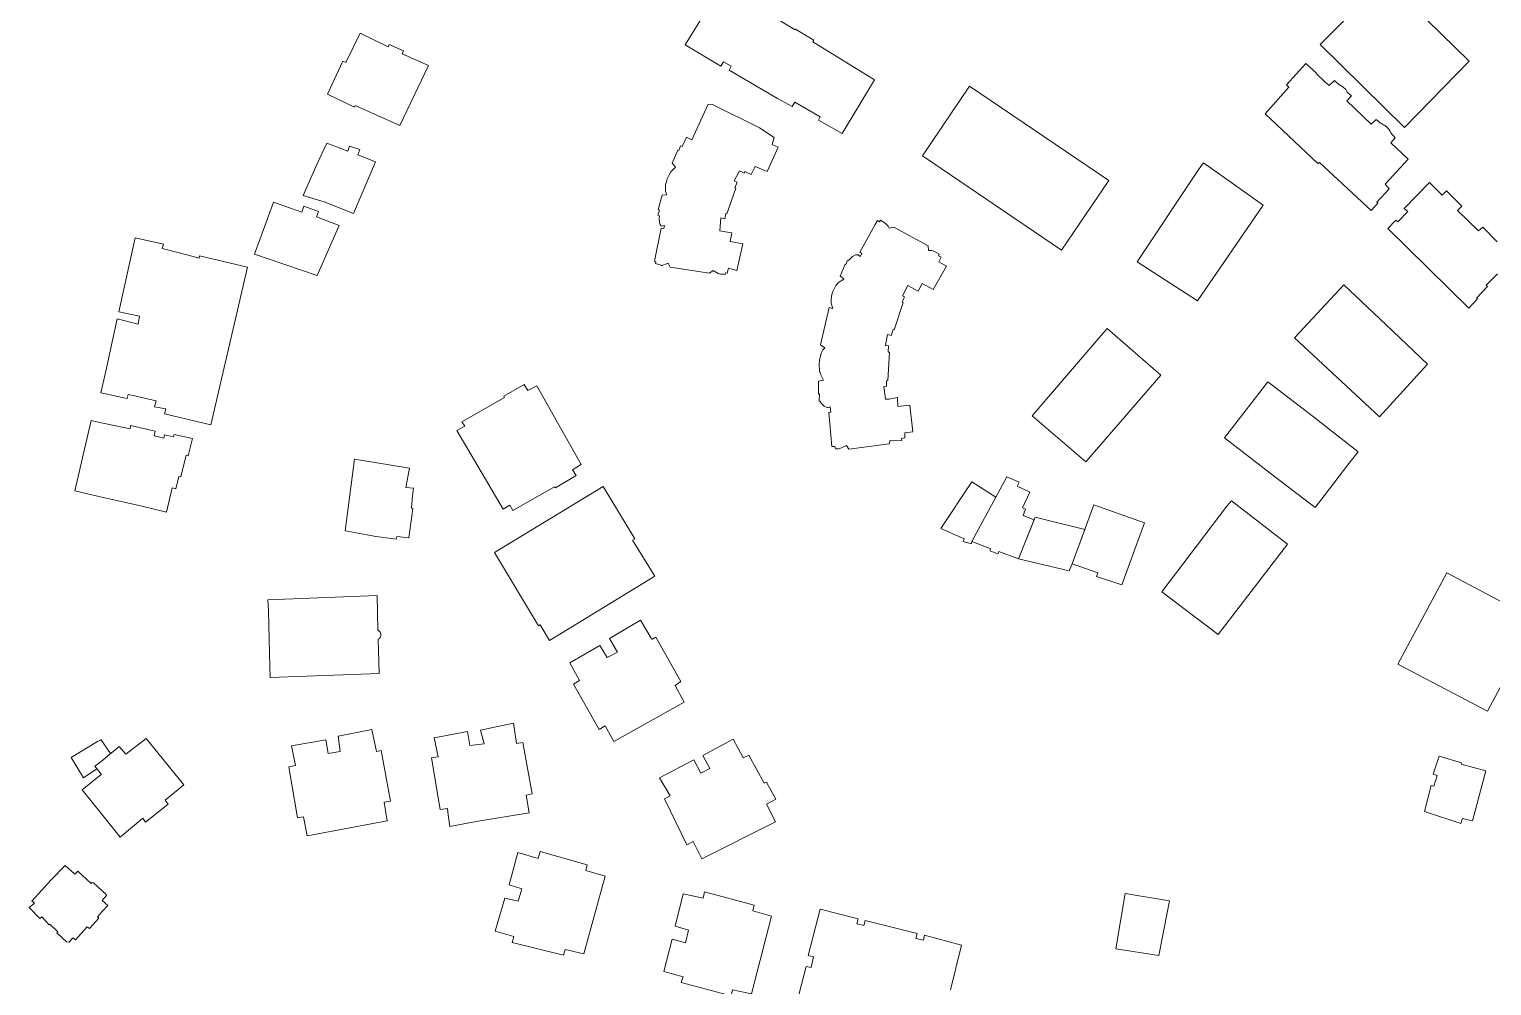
# Model space of a CAD drawing. Header units: metres. Extents: x 560562 to 562005, y 4539029 to 4540676.
# Drawn here: x 560992.8 to 561276, y 4539765.3 to 4539950.4 of the extents above; entities that cross this region are included whole.
import ezdxf

# ---------------------------------------------------------------- set-up
doc = ezdxf.new("R2010")
doc.units = ezdxf.units.M
doc.layers.add('B_MESKEN', color=2, linetype='Continuous', lineweight=0)

msp = doc.modelspace()

# ---------------------------------------------------------------- linework, layer by layer
at = {"layer": 'B_MESKEN', "lineweight": 13}
for points in [[(561255.3663, 4539960.197, 271.0974), (561271.6525, 4539944.2427, 271.0974), (561259.1353, 4539931.4618, 271.0974), (561242.7597, 4539947.4766, 271.0974), (561254.0628, 4539958.8771, 271.0974), (561255.3663, 4539960.197, 271.0974)], [(561126.9667, 4539959.037, 264.0724), (561135.5024, 4539953.7446, 264.0724), (561135.754, 4539954.2175, 264.0724), (561138.5284, 4539952.6001, 264.0724), (561138.2343, 4539952.0795, 264.0724), (561141.0853, 4539950.309, 264.0724), (561141.1917, 4539950.4723, 264.0724), (561144.6977, 4539948.3506, 264.0724), (561144.5272, 4539947.9981, 264.0724), (561156.4919, 4539940.6347, 264.0724), (561150.1834, 4539930.2834, 264.0724), (561145.6331, 4539932.8825, 264.0724), (561145.956, 4539933.5089, 264.0724), (561141.0465, 4539936.3629, 264.0724), (561140.5513, 4539935.5138, 264.0724), (561137.7189, 4539937.0569, 264.0724), (561128.3512, 4539942.5495, 264.0724), (561128.696, 4539943.2893, 264.0724), (561127.2128, 4539944.1668, 264.0724), (561126.7065, 4539943.3275, 264.0724), (561119.7864, 4539947.4365, 264.0724), (561126.9667, 4539959.037, 264.0724)], [(561056.8743, 4539949.683, 242.9709), (561062.2741, 4539947.0271, 242.9709), (561062.4912, 4539947.4755, 242.9709), (561065.2492, 4539946.2688, 242.9709), (561065.0178, 4539945.6925, 242.9709), (561070.0936, 4539943.4134, 242.9709), (561064.5459, 4539931.8317, 242.9709), (561055.9134, 4539935.6693, 242.9709), (561055.7692, 4539935.3642, 242.9709), (561050.5397, 4539937.8959, 242.9709), (561053.5376, 4539944.2631, 242.9709), (561054.0653, 4539943.9812, 242.9709), (561056.8743, 4539949.683, 242.9709)], [(561240.0087, 4539943.8297, 273.267), (561242.0632, 4539941.9672, 273.267), (561241.9978, 4539941.9086, 273.267), (561243.6498, 4539940.3669, 273.267), (561244.5357, 4539939.5685, 273.267), (561245.539, 4539940.5312, 273.267), (561246.3638, 4539939.7809, 273.267), (561247.1905, 4539939.3019, 273.267), (561247.7266, 4539938.8032, 273.267), (561248.0372, 4539938.285, 273.267), (561248.8404, 4539937.5541, 273.267), (561247.9308, 4539936.5727, 273.267), (561252.6319, 4539932.0843, 273.267), (561253.6101, 4539933.0044, 273.267), (561254.3803, 4539932.3094, 273.267), (561255.4724, 4539931.6908, 273.267), (561256.0899, 4539931.0868, 273.267), (561256.3139, 4539930.7045, 273.267), (561256.4494, 4539930.3688, 273.267), (561257.3233, 4539929.4186, 273.267), (561256.4388, 4539928.4798, 273.267), (561259.8519, 4539925.2858, 273.267), (561255.3414, 4539920.4494, 273.267), (561256.1494, 4539919.5711, 273.267), (561253.7791, 4539916.9696, 273.267), (561253.9497, 4539916.8041, 273.267), (561252.6517, 4539915.3442, 273.267), (561242.6313, 4539924.633, 273.267), (561242.3574, 4539924.4357, 273.267), (561232.1089, 4539934.0584, 273.267), (561236.7259, 4539939.2613, 273.267), (561236.2572, 4539939.6607, 273.267), (561240.0087, 4539943.8297, 273.267)], [(561174.8594, 4539939.41, 272.31), (561201.8818, 4539921.1867, 272.31), (561192.6748, 4539907.6975, 272.31), (561165.7487, 4539925.9193, 272.31), (561174.8594, 4539939.41, 272.31)], [(561119.2367, 4539927.7247, 280.1371), (561120.0842, 4539929.5577, 280.1371), (561121.0724, 4539929.0666, 280.1371), (561124.2639, 4539935.9464, 280.1371), (561125.1155, 4539935.8923, 280.1371), (561134.193, 4539931.3466, 280.1371), (561137.0308, 4539929.4724, 280.1371), (561136.6253, 4539928.1699, 280.1371), (561137.8267, 4539927.6296, 280.1371), (561135.7069, 4539922.884, 280.1371), (561133.3691, 4539923.8935, 280.1371), (561132.6059, 4539922.3129, 280.1371), (561131.3303, 4539922.8927, 280.1371), (561131.207, 4539922.6099, 280.1371), (561130.3053, 4539923.0554, 280.1371), (561129.275, 4539921.1015, 280.1371), (561129.8863, 4539920.8324, 280.1371), (561129.4229, 4539919.759, 280.1371), (561129.6188, 4539919.6612, 280.1371), (561127.8888, 4539914.7421, 280.1371), (561127.6569, 4539914.8141, 280.1371), (561127.5085, 4539913.7618, 280.1371), (561126.6835, 4539913.9774, 280.1371), (561126.4991, 4539911.4527, 280.1371), (561127.5903, 4539911.2624, 280.1371), (561128.8432, 4539911.0219, 280.1371), (561128.5022, 4539909.3433, 280.1371), (561130.9477, 4539908.9091, 280.1371), (561129.8008, 4539903.7779, 280.1371), (561128.1687, 4539904.1999, 280.1371), (561127.9384, 4539903.2144, 280.1371), (561127.6008, 4539903.2907, 280.1371), (561127.5717, 4539902.9626, 280.1371), (561127.2788, 4539903.0312, 280.1371), (561126.7055, 4539903.067, 280.1371), (561126.1941, 4539903.1506, 280.1371), (561125.2463, 4539903.7401, 280.1371), (561124.5507, 4539903.2285, 280.1371), (561116.9131, 4539904.3814, 280.1371), (561116.5209, 4539905.1892, 280.1371), (561115.1325, 4539904.659, 280.1371), (561115.1823, 4539904.8012, 280.1371), (561114.0585, 4539905.1361, 280.1371), (561114.1129, 4539905.4995, 280.1371), (561113.8415, 4539905.5489, 280.1371), (561115.1515, 4539911.9501, 280.1371), (561115.6788, 4539911.8844, 280.1371), (561115.7873, 4539912.4957, 280.1371), (561115.1865, 4539912.3567, 280.1371), (561115.1206, 4539912.4414, 280.1371), (561114.9935, 4539912.6451, 280.1371), (561114.8654, 4539913.0493, 280.1371), (561114.777, 4539913.8366, 280.1371), (561114.8159, 4539914.3556, 280.1371), (561114.5386, 4539914.4488, 280.1371), (561114.8235, 4539915.4305, 280.1371), (561114.5579, 4539915.5584, 280.1371), (561115.379, 4539918.3144, 280.1371), (561116.2116, 4539918.3814, 280.1371), (561116.0956, 4539918.8135, 280.1371), (561116.0167, 4539919.1287, 280.1371), (561115.9802, 4539919.6571, 280.1371), (561116.03, 4539920.4046, 280.1371), (561116.1636, 4539920.9935, 280.1371), (561116.3392, 4539921.4997, 280.1371), (561116.6216, 4539922.1616, 280.1371), (561117.0197, 4539922.8231, 280.1371), (561117.3996, 4539923.2627, 280.1371), (561117.9574, 4539923.7428, 280.1371), (561117.287, 4539924.5416, 280.1371), (561118.3737, 4539927.0473, 280.1371), (561118.5952, 4539926.9781, 280.1371), (561118.9018, 4539927.8759, 280.1371), (561119.2367, 4539927.7247, 280.1371)], [(561050.3845, 4539928.3923, 234.9125), (561054.4619, 4539926.8602, 234.9125), (561054.8198, 4539927.8506, 234.9125), (561056.7792, 4539927.1417, 234.9125), (561056.4043, 4539926.1322, 234.9125), (561059.8484, 4539924.7821, 234.9125), (561055.5627, 4539914.8165, 234.9125), (561049.8856, 4539917.0377, 234.9125), (561045.8558, 4539918.3009, 234.9125), (561048.5033, 4539924.2425, 234.9125), (561050.3845, 4539928.3923, 234.9125)], [(561220.1733, 4539924.6222, 299.542), (561231.754, 4539916.416, 299.542), (561219.0078, 4539897.9112, 299.542), (561207.3083, 4539905.4612, 299.542), (561219.1342, 4539923.1718, 299.542), (561220.1733, 4539924.6222, 299.542)], [(561036.3914, 4539906.9283, 235.2125), (561040.1093, 4539916.9501, 235.2125), (561045.5843, 4539915.0465, 235.2125), (561045.9521, 4539916.1861, 235.2125), (561048.7685, 4539915.1844, 235.2125), (561048.3819, 4539914.1234, 235.2125), (561052.8325, 4539912.4562, 235.2125), (561048.5106, 4539902.7656, 235.2125), (561036.3914, 4539906.9283, 235.2125)], [(561157.0333, 4539913.4349, 287.4545), (561157.4454, 4539913.1621, 287.4545), (561157.614, 4539913.5146, 287.4545), (561158.2707, 4539913.1378, 287.4545), (561158.731, 4539912.7264, 287.4545), (561159.1184, 4539912.3546, 287.4545), (561159.3212, 4539911.9759, 287.4545), (561160.2453, 4539912.1689, 287.4545), (561166.8474, 4539908.5606, 287.4545), (561166.9159, 4539907.6396, 287.4545), (561167.5598, 4539907.6118, 287.4545), (561168.0881, 4539907.4262, 287.4545), (561168.9965, 4539906.939, 287.4545), (561168.8386, 4539906.577, 287.4545), (561169.3573, 4539906.3236, 287.4545), (561168.9583, 4539905.4638, 287.4545), (561170.3878, 4539904.6192, 287.4545), (561167.8094, 4539900.0521, 287.4545), (561165.7155, 4539901.2295, 287.4545), (561164.954, 4539899.7575, 287.4545), (561163.5175, 4539900.5004, 287.4545), (561162.9122, 4539900.8254, 287.4545), (561161.8916, 4539898.8591, 287.4545), (561162.2823, 4539898.6692, 287.4545), (561161.8493, 4539897.636, 287.4545), (561162.0561, 4539897.5467, 287.4545), (561160.2665, 4539892.2874, 287.4545), (561160.0627, 4539892.323, 287.4545), (561159.7067, 4539891.1764, 287.4545), (561159.0057, 4539891.3608, 287.4545), (561158.5798, 4539889.2429, 287.4545), (561159.1909, 4539889.1998, 287.4545), (561159.1209, 4539887.9314, 287.4545), (561159.3464, 4539887.9272, 287.4545), (561159.0618, 4539882.4563, 287.4545), (561158.8128, 4539882.3986, 287.4545), (561158.8266, 4539881.3737, 287.4545), (561158.3104, 4539881.3234, 287.4545), (561158.5718, 4539878.8287, 287.4545), (561159.2835, 4539878.8787, 287.4545), (561160.9097, 4539879.1447, 287.4545), (561160.9876, 4539877.4575, 287.4545), (561163.2863, 4539877.6637, 287.4545), (561163.8719, 4539872.504, 287.4545), (561162.3407, 4539872.3441, 287.4545), (561162.3668, 4539871.34, 287.4545), (561161.6765, 4539871.2374, 287.4545), (561161.7358, 4539870.8405, 287.4545), (561160.1933, 4539870.7608, 287.4545), (561159.5373, 4539870.946, 287.4545), (561159.3077, 4539870.1831, 287.4545), (561151.5316, 4539869.1855, 287.4545), (561151.0233, 4539869.9137, 287.4545), (561150.0883, 4539869.4375, 287.4545), (561149.4892, 4539869.266, 287.4545), (561148.9024, 4539869.2365, 287.4545), (561148.8114, 4539869.719, 287.4545), (561148.2218, 4539869.6792, 287.4545), (561147.6375, 4539876.2515, 287.4545), (561148.0438, 4539876.3214, 287.4545), (561147.8842, 4539877.3685, 287.4545), (561147.508, 4539877.2398, 287.4545), (561147.3251, 4539877.2631, 287.4545), (561146.715, 4539877.5282, 287.4545), (561146.2823, 4539877.9277, 287.4545), (561145.9787, 4539878.3647, 287.4545), (561145.9328, 4539878.463, 287.4545), (561145.783, 4539878.495, 287.4545), (561145.793, 4539879.8744, 287.4545), (561145.6466, 4539879.846, 287.4545), (561145.6481, 4539882.3348, 287.4545), (561146.5906, 4539882.4986, 287.4545), (561146.0614, 4539883.5384, 287.4545), (561145.849, 4539884.3269, 287.4545), (561145.7405, 4539885.4811, 287.4545), (561145.7962, 4539886.4057, 287.4545), (561146.1673, 4539887.7616, 287.4545), (561146.4884, 4539888.3917, 287.4545), (561146.8258, 4539888.7907, 287.4545), (561146.047, 4539889.3658, 287.4545), (561147.6889, 4539896.5977, 287.4545), (561148.3875, 4539896.3745, 287.4545), (561148.0883, 4539897.4508, 287.4545), (561148.0839, 4539898.187, 287.4545), (561148.226, 4539899.1299, 287.4545), (561148.3991, 4539899.7013, 287.4545), (561148.9817, 4539900.8236, 287.4545), (561149.5248, 4539901.4527, 287.4545), (561150.3334, 4539901.9655, 287.4545), (561150.5333, 4539902.1179, 287.4545), (561149.7981, 4539902.635, 287.4545), (561150.7779, 4539904.9499, 287.4545), (561150.8894, 4539904.9393, 287.4545), (561151.269, 4539905.7846, 287.4545), (561151.4419, 4539905.7001, 287.4545), (561152.2047, 4539906.4895, 287.4545), (561152.7875, 4539906.771, 287.4545), (561153.2158, 4539906.8085, 287.4545), (561153.3116, 4539906.7802, 287.4545), (561153.69, 4539906.4483, 287.4545), (561154.0351, 4539907.0697, 287.4545), (561153.6584, 4539907.3109, 287.4545), (561156.6076, 4539912.6419, 287.4545), (561157.0333, 4539913.4349, 287.4545)], [(561006.6767, 4539880.0936, 244.675), (561007.6318, 4539884.2971, 244.675), (561009.7961, 4539894.4241, 244.675), (561013.88, 4539893.3956, 244.675), (561014.1172, 4539894.9076, 244.675), (561010.1061, 4539895.7831, 244.675), (561013.3023, 4539910.0787, 244.675), (561018.7753, 4539908.8493, 244.675), (561018.5268, 4539907.9897, 244.675), (561023.564, 4539906.7039, 244.675), (561025.6929, 4539906.166, 244.675), (561025.7704, 4539906.57, 244.675), (561035.0387, 4539904.3675, 244.675), (561027.9595, 4539873.8751, 244.675), (561018.9605, 4539875.9855, 244.675), (561019.2123, 4539876.9773, 244.675), (561017.0644, 4539877.3429, 244.675), (561017.3906, 4539878.5387, 244.675), (561015.9457, 4539878.8239, 244.675), (561012.9334, 4539879.5442, 244.675), (561011.9211, 4539879.7732, 244.675), (561011.7369, 4539878.9779, 244.675), (561006.6767, 4539880.0936, 244.675)], [(561245.9915, 4539883.0908, 284.0795), (561237.8264, 4539890.715, 284.0795), (561247.3457, 4539900.9605, 284.0795), (561255.5635, 4539893.2381, 284.0795), (561263.548, 4539885.6404, 284.0795), (561254.2445, 4539875.458, 284.0795), (561245.9915, 4539883.0908, 284.0795)], [(561201.551, 4539892.4977, 298.9295), (561211.92, 4539883.4714, 298.9295), (561197.4233, 4539866.7238, 298.9295), (561186.9808, 4539875.657, 298.9295), (561200.2742, 4539891.1142, 298.9295), (561201.551, 4539892.4977, 298.9295)], [(561091.0919, 4539881.4552, 259.606), (561099.6716, 4539866.225, 259.606), (561097.9782, 4539865.1549, 259.606), (561098.6758, 4539864.0608, 259.606), (561094.6641, 4539861.704, 259.606), (561094.5196, 4539861.9127, 259.606), (561086.4223, 4539857.3315, 259.606), (561085.8208, 4539858.333, 259.606), (561084.5292, 4539857.5861, 259.606), (561075.6158, 4539872.7768, 259.606), (561077.1248, 4539873.6407, 259.606), (561076.5477, 4539874.4548, 259.606), (561084.842, 4539879.2045, 259.606), (561084.6717, 4539879.4363, 259.606), (561088.6281, 4539881.7165, 259.606), (561089.3452, 4539880.5256, 259.606), (561091.0919, 4539881.4552, 259.606)], [(561241.4813, 4539875.4087, 278.1295), (561250.1605, 4539868.6512, 278.1295), (561248.3183, 4539866.4277, 278.1295), (561243.5439, 4539860.1255, 278.1295), (561241.7945, 4539857.9078, 278.1295), (561233.1249, 4539864.5155, 278.1295), (561224.2446, 4539871.3714, 278.1295), (561232.6725, 4539882.2006, 278.1295), (561241.4813, 4539875.4087, 278.1295)], [(561006.1408, 4539874.4247, 243.7205), (561012.3087, 4539873.1148, 243.7205), (561012.4204, 4539873.753, 243.7205), (561017.1643, 4539872.675, 243.7205), (561016.9553, 4539871.7376, 243.7205), (561018.8667, 4539871.322, 243.7205), (561018.9985, 4539871.9762, 243.7205), (561020.7278, 4539871.5543, 243.7205), (561020.8403, 4539872.043, 243.7205), (561024.4127, 4539871.2059, 243.7205), (561023.57, 4539867.8956, 243.7205), (561023.1598, 4539868.005, 243.7205), (561022.1575, 4539863.8347, 243.7205), (561021.7386, 4539863.9111, 243.7205), (561021.1918, 4539861.5214, 243.7205), (561020.4345, 4539861.7038, 243.7205), (561019.394, 4539856.9988, 243.7205), (561014.3415, 4539858.2111, 243.7205), (561006.2601, 4539860.0439, 243.7205), (561001.6143, 4539861.0975, 243.7205), (561004.7696, 4539874.7159, 243.7205), (561006.1408, 4539874.4247, 243.7205)], [(561060.9629, 4539852.1136, 250.4663), (561059.8951, 4539852.2779, 250.4663), (561058.243, 4539852.5778, 250.4663), (561053.9657, 4539853.3362, 250.4663), (561055.7881, 4539867.2254, 250.4663), (561066.4255, 4539865.5067, 250.4663), (561065.7091, 4539861.7705, 250.4663), (561067.1706, 4539861.6111, 250.4663), (561067.0183, 4539860.1436, 250.4663), (561066.8339, 4539857.7386, 250.4663), (561067.0699, 4539857.7085, 250.4663), (561066.3121, 4539851.994, 250.4663), (561063.9814, 4539852.2957, 250.4663), (561063.8686, 4539851.7802, 250.4663), (561060.9629, 4539852.1136, 250.4663)], [(561179.9431, 4539859.8519, 258.892), (561182.0738, 4539863.7963, 258.892), (561184.5185, 4539862.7731, 258.892), (561184.107, 4539861.9857, 258.892), (561186.537, 4539860.8495, 258.892), (561185.1025, 4539857.8032, 258.892), (561185.7068, 4539857.5286, 258.892), (561185.253, 4539856.3076, 258.892), (561187.4198, 4539855.5267, 258.892), (561184.3281, 4539847.9444, 258.892), (561180.5408, 4539849.341, 258.892), (561180.3838, 4539848.8904, 258.892), (561178.819, 4539849.4722, 258.892), (561178.9982, 4539849.903, 258.892), (561175.3342, 4539851.2856, 258.892), (561179.9431, 4539859.8519, 258.892)], [(561109.5779, 4539851.5349, 260.0435), (561113.9509, 4539844.5898, 260.0435), (561093.5237, 4539832.1548, 260.0435), (561091.7019, 4539835.177, 260.0435), (561091.3723, 4539834.9806, 260.0435), (561082.8562, 4539849.1635, 260.0435), (561103.9029, 4539861.95, 260.0435), (561110.0281, 4539851.8476, 260.0435), (561109.5779, 4539851.5349, 260.0435)], [(561169.3282, 4539853.8124, 259.017), (561175.3075, 4539862.8731, 259.017), (561179.9431, 4539859.8519, 259.017), (561175.3342, 4539851.2856, 259.017), (561175.2176, 4539850.8654, 259.017), (561173.617, 4539851.2803, 259.017), (561173.8333, 4539851.7972, 259.017), (561169.3282, 4539853.8124, 259.017)], [(561198.9715, 4539858.3702, 267.3295), (561208.7359, 4539854.8969, 267.3295), (561204.3914, 4539842.8936, 267.3295), (561199.4781, 4539844.5367, 267.3295), (561199.7533, 4539845.2484, 267.3295), (561194.7639, 4539847.012, 267.3295), (561198.9715, 4539858.3702, 267.3295)], [(561225.5861, 4539859.1722, 277.2505), (561236.4688, 4539850.8152, 277.2505), (561223.0479, 4539833.2797, 277.2505), (561212.1347, 4539841.5736, 277.2505), (561224.6844, 4539858.1559, 277.2505), (561225.5861, 4539859.1722, 277.2505)], [(561187.606, 4539855.9833, 264.6587), (561197.2241, 4539853.6532, 264.6587), (561194.7639, 4539847.012, 264.6587), (561194.1516, 4539845.6053, 264.6587), (561184.3281, 4539847.9444, 264.6587), (561187.606, 4539855.9833, 264.6587)], [(561284.5897, 4539836.0766, 285.9114), (561275.1792, 4539818.4669, 285.9114), (561257.8257, 4539827.5635, 285.9114), (561267.3279, 4539845.2188, 285.9114), (561284.5897, 4539836.0766, 285.9114)], [(561039.118, 4539837.9014, 265.3163), (561039.012, 4539839.9954, 265.3163), (561060.1551, 4539840.8697, 265.3163), (561060.2716, 4539834.2155, 265.3163), (561060.6399, 4539833.8993, 265.3163), (561060.764, 4539833.7292, 265.3163), (561060.8644, 4539833.4224, 265.3163), (561060.8411, 4539833.0289, 265.3163), (561060.7517, 4539832.7012, 265.3163), (561060.6009, 4539832.5401, 265.3163), (561060.3721, 4539832.4093, 265.3163), (561060.5309, 4539825.7436, 265.3163), (561039.4459, 4539824.9489, 265.3163), (561039.4019, 4539827.0632, 265.3163), (561039.118, 4539837.9014, 265.3163)], [(561113.371, 4539832.332, 273.5935), (561114.1099, 4539832.8017, 273.5935), (561118.9561, 4539824.1882, 273.5935), (561117.8684, 4539823.4523, 273.5935), (561119.6451, 4539820.1878, 273.5935), (561105.9734, 4539812.6188, 273.5935), (561104.2907, 4539815.6108, 273.5935), (561103.1351, 4539814.9226, 273.5935), (561098.1744, 4539823.684, 273.5935), (561099.355, 4539824.4148, 273.5935), (561097.4468, 4539827.8228, 273.5935), (561103.2954, 4539831.1615, 273.5935), (561104.7331, 4539828.8329, 273.5935), (561106.7316, 4539829.903, 273.5935), (561105.1218, 4539832.4964, 273.5935), (561111.1487, 4539836.0514, 273.5935), (561113.2158, 4539832.5843, 273.5935), (561113.371, 4539832.332, 273.5935)], [(561089.0052, 4539802.2168, 270.5038), (561089.5723, 4539798.7641, 270.5038), (561079.358, 4539797.0803, 270.5038), (561074.2014, 4539796.1484, 270.5038), (561073.9392, 4539798.3933, 270.5038), (561073.764, 4539799.6253, 270.5038), (561072.3299, 4539799.4218, 270.5038), (561070.6798, 4539809.4149, 270.5038), (561071.9541, 4539809.6453, 270.5038), (561071.2206, 4539813.3221, 270.5038), (561077.6505, 4539814.5037, 270.5038), (561078.0842, 4539811.7913, 270.5038), (561080.9037, 4539812.1223, 270.5038), (561080.1468, 4539814.7803, 270.5038), (561086.5446, 4539816.1364, 270.5038), (561087.1526, 4539812.1975, 270.5038), (561088.3675, 4539812.3819, 270.5038), (561090.2088, 4539802.4786, 270.5038), (561089.0052, 4539802.2168, 270.5038)], [(561005.8936, 4539807.2985, 232.3106), (561003.2721, 4539805.5294, 232.3106), (561000.9327, 4539809.5206, 232.3106), (561006.0273, 4539812.6036, 232.3106), (561006.651, 4539812.9407, 232.3106), (561006.6717, 4539812.9534, 232.3106), (561008.5209, 4539810.247, 232.3106), (561006.6858, 4539808.7515, 232.3106), (561005.5087, 4539807.792, 232.3106), (561005.8936, 4539807.2985, 232.3106)], [(561006.7247, 4539806.233, 237.3606), (561006.7065, 4539806.2563, 237.3606), (561005.5087, 4539807.792, 237.3606), (561006.6858, 4539808.7515, 237.3606), (561010.2095, 4539811.6238, 237.3606), (561011.5196, 4539810.1241, 237.3606), (561015.4366, 4539813.1947, 237.3606), (561022.7414, 4539804.1945, 237.3606), (561019.0842, 4539801.2538, 237.3606), (561019.6951, 4539800.4546, 237.3606), (561015.3071, 4539796.9648, 237.3606), (561014.7884, 4539797.7294, 237.3606), (561010.3789, 4539794.1085, 237.3606), (561006.77, 4539798.5959, 237.3606), (561003.0574, 4539803.2124, 237.3606), (561006.7247, 4539806.233, 237.3606)], [(561060.0217, 4539810.6385, 266.6185), (561060.9418, 4539810.8314, 266.6185), (561062.7109, 4539801.0453, 266.6185), (561061.5112, 4539800.8403, 266.6185), (561062.087, 4539797.2063, 266.6185), (561046.6022, 4539794.3575, 266.6185), (561045.9087, 4539797.9919, 266.6185), (561044.7497, 4539797.803, 266.6185), (561043.0569, 4539807.7109, 266.6185), (561044.3155, 4539807.9745, 266.6185), (561043.5799, 4539811.7449, 266.6185), (561050.21, 4539812.919, 266.6185), (561050.6593, 4539810.2577, 266.6185), (561053.0229, 4539810.6885, 266.6185), (561052.5976, 4539813.6258, 266.6185), (561059.1529, 4539814.9155, 266.6185), (561060.0217, 4539810.6385, 266.6185)], [(561135.5589, 4539800.4555, 276.6309), (561137.2911, 4539797.0747, 276.6309), (561123.0629, 4539789.9144, 276.6309), (561121.3823, 4539793.2297, 276.6309), (561120.1523, 4539792.5997, 276.6309), (561115.8186, 4539801.5048, 276.6309), (561116.8755, 4539802.053, 276.6309), (561114.8347, 4539805.5512, 276.6309), (561121.4565, 4539809.0496, 276.6309), (561122.8399, 4539806.4941, 276.6309), (561124.5927, 4539807.3362, 276.6309), (561123.1964, 4539809.9117, 276.6309), (561129.1189, 4539813.0316, 276.6309), (561131.0122, 4539809.4615, 276.6309), (561132.1131, 4539809.9542, 276.6309), (561135.1163, 4539804.5236, 276.6309), (561135.5292, 4539804.7393, 276.6309), (561137.3524, 4539801.4182, 276.6309), (561135.5589, 4539800.4555, 276.6309)], [(561274.8817, 4539806.9126, 249.078), (561272.2773, 4539797.228, 249.078), (561270.3144, 4539797.697, 249.078), (561270.0013, 4539796.6914, 249.078), (561262.9543, 4539799.0392, 249.078), (561264.3019, 4539804.087, 249.078), (561264.8037, 4539803.9482, 249.078), (561265.4398, 4539805.997, 249.078), (561264.6708, 4539806.2439, 249.078), (561265.7997, 4539809.7256, 249.078), (561270.1414, 4539808.4882, 249.078), (561270.0611, 4539808.2195, 249.078), (561274.8817, 4539806.9126, 249.078)], [(561100.8466, 4539788.6912, 268.1184), (561100.5949, 4539787.6331, 268.1184), (561104.2981, 4539786.5102, 268.1184), (561100.1519, 4539771.5127, 268.1184), (561096.5642, 4539772.3033, 268.1184), (561096.2455, 4539771.2068, 268.1184), (561086.3046, 4539773.7077, 268.1184), (561086.6043, 4539774.8822, 268.1184), (561083.0113, 4539775.865, 268.1184), (561084.912, 4539782.278, 268.1184), (561087.487, 4539781.6633, 268.1184), (561088.1985, 4539784.102, 268.1184), (561085.7509, 4539784.8426, 268.1184), (561087.4222, 4539791.0932, 268.1184), (561091.3443, 4539789.9516, 268.1184), (561091.722, 4539791.2899, 268.1184), (561100.8466, 4539788.6912, 268.1184)], [(561007.9835, 4539780.8213, 235.8304), (561006.9083, 4539781.8174, 235.8304), (561007.7664, 4539782.7765, 235.8304), (561007.7013, 4539782.9717, 235.8304), (561006.8936, 4539783.7095, 235.8304), (561005.2017, 4539785.2549, 235.8304), (561004.9906, 4539785.2793, 235.8304), (561004.7627, 4539785.086, 235.8304), (561002.1826, 4539787.517, 235.8304), (561001.6279, 4539786.8981, 235.8304), (560999.7535, 4539788.6007, 235.8304), (560997.0553, 4539785.8192, 235.8304), (560993.2858, 4539781.6999, 235.8304), (560993.7701, 4539781.3216, 235.8304), (560992.7845, 4539780.435, 235.8304), (560994.8541, 4539778.3577, 235.8304), (560995.2076, 4539778.6377, 235.8304), (560996.6501, 4539777.094, 235.8304), (560996.7655, 4539777.2306, 235.8304), (560998.3432, 4539775.7851, 235.8304), (560998.1563, 4539775.5689, 235.8304), (561000.0159, 4539773.8033, 235.8304), (561000.4947, 4539773.7792, 235.8304), (561001.2513, 4539774.6088, 235.8304), (561001.7228, 4539774.1939, 235.8304), (561004.0109, 4539776.7502, 235.8304), (561004.4467, 4539776.3949, 235.8304), (561006.2741, 4539778.3907, 235.8304), (561005.9727, 4539778.6744, 235.8304), (561006.9269, 4539779.6931, 235.8304), (561007.9835, 4539780.8213, 235.8304)], [(561119.4303, 4539783.106, 276.1103), (561123.2756, 4539782.2455, 276.1103), (561123.5327, 4539783.5108, 276.1103), (561133.1693, 4539780.9114, 276.1103), (561132.9095, 4539779.8169, 276.1103), (561136.5251, 4539778.7862, 276.1103), (561132.6815, 4539763.7307, 276.1103), (561128.9559, 4539764.5296, 276.1103), (561128.6888, 4539763.3833, 276.1103), (561119.0565, 4539765.9658, 276.1103), (561119.3892, 4539767.0406, 276.1103), (561115.6449, 4539768.0503, 276.1103), (561117.3062, 4539774.3125, 276.1103), (561119.8633, 4539773.6251, 276.1103), (561120.4745, 4539776.0563, 276.1103), (561117.8517, 4539776.8727, 276.1103), (561119.4303, 4539783.106, 276.1103)], [(561211.5478, 4539771.192, 253.5537), (561203.2017, 4539772.4747, 253.5537), (561205.0362, 4539783.1881, 253.5537), (561213.5874, 4539781.7624, 253.5537), (561211.5478, 4539771.192, 253.5537)]]:
    msp.add_polyline3d(points, close=True, dxfattribs=at)
for points in [[(561277.1001, 4539903.1301, 266.3875), (561274.9239, 4539900.9004, 266.3875), (561275.1918, 4539900.6346, 266.3875), (561273.0283, 4539898.4264, 266.3875), (561273.2257, 4539898.2434, 266.3875), (561271.5729, 4539896.4451, 266.3875), (561255.895, 4539911.9036, 266.3875), (561257.4522, 4539913.4919, 266.3875), (561257.8073, 4539913.1548, 266.3875), (561259.774, 4539915.1647, 266.3875), (561259.02, 4539915.7534, 266.3875), (561263.9288, 4539920.7986, 266.3875), (561266.3802, 4539918.312, 266.3875), (561267.2473, 4539919.1648, 266.3875), (561270.238, 4539916.2092, 266.3875), (561269.3596, 4539915.3731, 266.3875), (561273.4417, 4539911.4352, 266.3875), (561274.2646, 4539912.1504, 266.3875), (561277.069, 4539909.3022, 266.3875)], [(561140.9659, 4539760.3562, 267.2978), (561143.2227, 4539769.0675, 267.2978), (561144.2105, 4539768.8668, 267.2978), (561144.6593, 4539770.9247, 267.2978), (561143.6575, 4539771.1905, 267.2978), (561145.947, 4539780.1218, 267.2978), (561145.947, 4539780.1218, 267.2978), (561153.3335, 4539778.2618, 267.2978), (561153.0443, 4539777.3071, 267.2978), (561154.396, 4539776.9779, 267.2978), (561154.6946, 4539777.9504, 267.2978), (561164.7056, 4539775.4171, 267.2978), (561164.4517, 4539774.4506, 267.2978), (561165.9308, 4539774.132, 267.2978), (561166.1859, 4539775.0779, 267.2978), (561173.3523, 4539773.1916, 267.2978), (561171.1582, 4539764.5357, 267.2978)]]:
    msp.add_polyline3d(points, dxfattribs=at)

doc.saveas('drawing.dxf')
